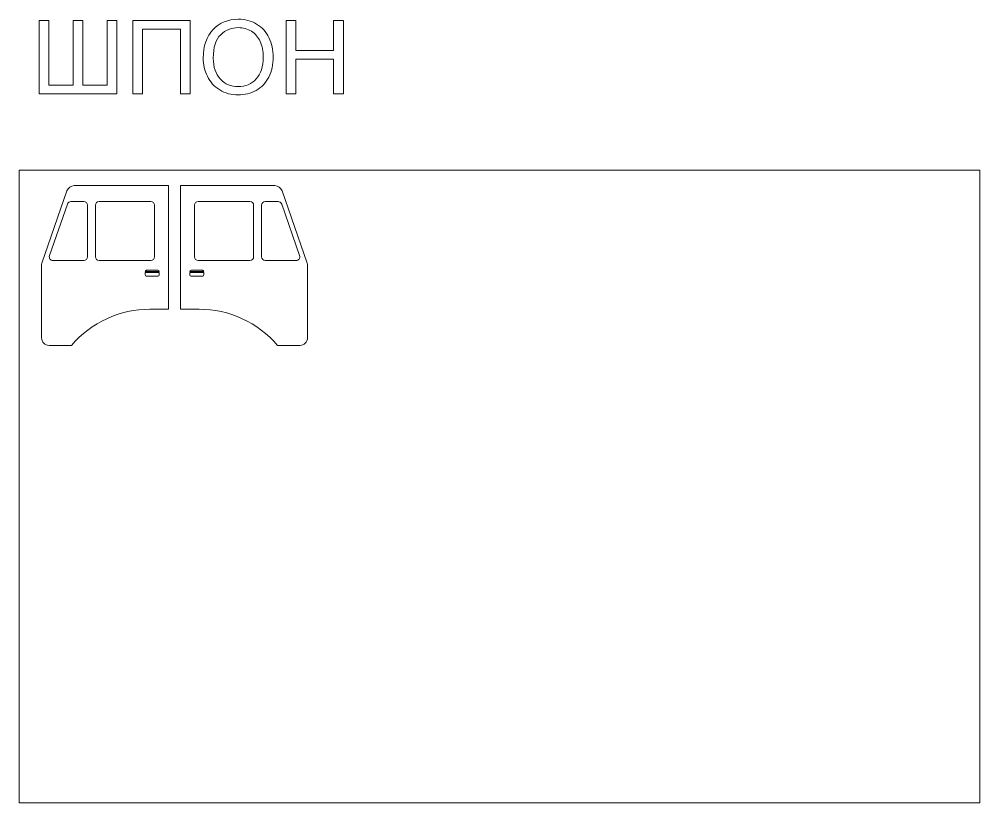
# Model space of a CAD drawing. Header units: centimetres. Extents: x -259 to 261, y 17 to 228.
# Drawn here: x 185.4 to 261.4, y 63.7 to 125.6 of the extents above; entities that cross this region are included whole.
import ezdxf

# ---------------------------------------------------------------- set-up
doc = ezdxf.new("R2010")
doc.units = ezdxf.units.CM
doc.header["$MEASUREMENT"] = 0
doc.layers.add('layer 1', color=7, linetype='Continuous')

msp = doc.modelspace()

# ---------------------------------------------------------------- linework, layer by layer
at = {"layer": 'layer 1', "color": 250, "lineweight": 9}
for points, knots in [([(186.97964, 125.49822), (186.97964, 125.49822), (187.748, 125.49822), (187.748, 125.49822), (187.748, 125.49822), (187.748, 125.49822), (187.748, 120.3866), (187.748, 120.3866), (187.748, 120.3866), (187.748, 120.3866), (189.66486, 120.3866), (189.66486, 120.3866), (189.66486, 120.3866), (189.66486, 120.3866), (189.66486, 125.49822), (189.66486, 125.49822), (189.66486, 125.49822), (189.66486, 125.49822), (190.43322, 125.49822), (190.43322, 125.49822), (190.43322, 125.49822), (190.43322, 125.49822), (190.43322, 120.3866), (190.43322, 120.3866), (190.43322, 120.3866), (190.43322, 120.3866), (192.35007, 120.3866), (192.35007, 120.3866), (192.35007, 120.3866), (192.35007, 120.3866), (192.35007, 125.49822), (192.35007, 125.49822), (192.35007, 125.49822), (192.35007, 125.49822), (193.11843, 125.49822), (193.11843, 125.49822), (193.11843, 125.49822), (193.11843, 125.49822), (193.11843, 119.70721), (193.11843, 119.70721), (193.11843, 119.70721), (193.11843, 119.70721), (186.97964, 119.70721), (186.97964, 119.70721), (186.97964, 119.70721), (186.97964, 119.70721), (186.97964, 125.49822), (186.97964, 125.49822)], [0, 0, 0, 0, 0.07692308, 0.07692308, 0.07692308, 0.07692308, 0.15384615, 0.15384615, 0.15384615, 0.15384615, 0.23076923, 0.23076923, 0.23076923, 0.23076923, 0.30769231, 0.30769231, 0.30769231, 0.30769231, 0.38461538, 0.38461538, 0.38461538, 0.38461538, 0.46153846, 0.46153846, 0.46153846, 0.46153846, 0.53846154, 0.53846154, 0.53846154, 0.53846154, 0.61538462, 0.61538462, 0.61538462, 0.61538462, 0.69230769, 0.69230769, 0.69230769, 0.69230769, 0.76923077, 0.76923077, 0.76923077, 0.76923077, 0.84615385, 0.84615385, 0.84615385, 0.84615385, 1, 1, 1, 1]), ([(194.3842, 125.49822), (194.3842, 125.49822), (198.92966, 125.49822), (198.92966, 125.49822), (198.92966, 125.49822), (198.92966, 125.49822), (198.92966, 119.70721), (198.92966, 119.70721), (198.92966, 119.70721), (198.92966, 119.70721), (198.1613, 119.70721), (198.1613, 119.70721), (198.1613, 119.70721), (198.1613, 119.70721), (198.1613, 124.81883), (198.1613, 124.81883), (198.1613, 124.81883), (198.1613, 124.81883), (195.15256, 124.81883), (195.15256, 124.81883), (195.15256, 124.81883), (195.15256, 124.81883), (195.15256, 119.70721), (195.15256, 119.70721), (195.15256, 119.70721), (195.15256, 119.70721), (194.3842, 119.70721), (194.3842, 119.70721), (194.3842, 119.70721), (194.3842, 119.70721), (194.3842, 125.49822), (194.3842, 125.49822)], [0, 0, 0, 0, 0.11111111, 0.11111111, 0.11111111, 0.11111111, 0.22222222, 0.22222222, 0.22222222, 0.22222222, 0.33333333, 0.33333333, 0.33333333, 0.33333333, 0.44444444, 0.44444444, 0.44444444, 0.44444444, 0.55555556, 0.55555556, 0.55555556, 0.55555556, 0.66666667, 0.66666667, 0.66666667, 0.66666667, 0.77777778, 0.77777778, 0.77777778, 0.77777778, 1, 1, 1, 1]), ([(199.95548, 122.52588), (199.95548, 123.48565), (200.2143, 124.23784), (200.73058, 124.78108), (200.73058, 124.78108), (201.24687, 125.32433), (201.91278, 125.59527), (202.72967, 125.59527), (202.72967, 125.59527), (203.26482, 125.59527), (203.74606, 125.46721), (204.17607, 125.21244), (204.17607, 125.21244), (204.60474, 124.95767), (204.9323, 124.6018), (205.15742, 124.14483), (205.15742, 124.14483), (205.38253, 123.6892), (205.49576, 123.17157), (205.49576, 122.59328), (205.49576, 122.59328), (205.49576, 122.0069), (205.37714, 121.48118), (205.13989, 121.01881), (205.13989, 121.01881), (204.90264, 120.5551), (204.56699, 120.20462), (204.13294, 119.96737), (204.13294, 119.96737), (203.69753, 119.72878), (203.22843, 119.61015), (202.72562, 119.61015), (202.72562, 119.61015), (202.17968, 119.61015), (201.69306, 119.74226), (201.26304, 120.00512), (201.26304, 120.00512), (200.83438, 120.26798), (200.50816, 120.62655), (200.28709, 121.08217), (200.28709, 121.08217), (200.06602, 121.53645), (199.95548, 122.01768), (199.95548, 122.52588)], [0, 0, 0, 0, 0.08333333, 0.08333333, 0.08333333, 0.08333333, 0.16666667, 0.16666667, 0.16666667, 0.16666667, 0.25, 0.25, 0.25, 0.25, 0.33333333, 0.33333333, 0.33333333, 0.33333333, 0.41666667, 0.41666667, 0.41666667, 0.41666667, 0.5, 0.5, 0.5, 0.5, 0.58333333, 0.58333333, 0.58333333, 0.58333333, 0.66666667, 0.66666667, 0.66666667, 0.66666667, 0.75, 0.75, 0.75, 0.75, 0.83333333, 0.83333333, 0.83333333, 0.83333333, 1, 1, 1, 1]), ([(206.51351, 119.70721), (206.51351, 119.70721), (206.51351, 125.49822), (206.51351, 125.49822), (206.51351, 125.49822), (206.51351, 125.49822), (207.28187, 125.49822), (207.28187, 125.49822), (207.28187, 125.49822), (207.28187, 125.49822), (207.28187, 123.11226), (207.28187, 123.11226), (207.28187, 123.11226), (207.28187, 123.11226), (210.27443, 123.11226), (210.27443, 123.11226), (210.27443, 123.11226), (210.27443, 123.11226), (210.27443, 125.49822), (210.27443, 125.49822), (210.27443, 125.49822), (210.27443, 125.49822), (211.04279, 125.49822), (211.04279, 125.49822), (211.04279, 125.49822), (211.04279, 125.49822), (211.04279, 119.70721), (211.04279, 119.70721), (211.04279, 119.70721), (211.04279, 119.70721), (210.27443, 119.70721), (210.27443, 119.70721), (210.27443, 119.70721), (210.27443, 119.70721), (210.27443, 122.43287), (210.27443, 122.43287), (210.27443, 122.43287), (210.27443, 122.43287), (207.28187, 122.43287), (207.28187, 122.43287), (207.28187, 122.43287), (207.28187, 122.43287), (207.28187, 119.70721), (207.28187, 119.70721), (207.28187, 119.70721), (207.28187, 119.70721), (206.51351, 119.70721), (206.51351, 119.70721)], [0, 0, 0, 0, 0.07692308, 0.07692308, 0.07692308, 0.07692308, 0.15384615, 0.15384615, 0.15384615, 0.15384615, 0.23076923, 0.23076923, 0.23076923, 0.23076923, 0.30769231, 0.30769231, 0.30769231, 0.30769231, 0.38461538, 0.38461538, 0.38461538, 0.38461538, 0.46153846, 0.46153846, 0.46153846, 0.46153846, 0.53846154, 0.53846154, 0.53846154, 0.53846154, 0.61538462, 0.61538462, 0.61538462, 0.61538462, 0.69230769, 0.69230769, 0.69230769, 0.69230769, 0.76923077, 0.76923077, 0.76923077, 0.76923077, 0.84615385, 0.84615385, 0.84615385, 0.84615385, 1, 1, 1, 1]), ([(200.74811, 122.5124), (200.74811, 121.81548), (200.93548, 121.26685), (201.31022, 120.86649), (201.31022, 120.86649), (201.68497, 120.46613), (202.15542, 120.26528), (202.72158, 120.26528), (202.72158, 120.26528), (203.29852, 120.26528), (203.77167, 120.46748), (204.14507, 120.87188), (204.14507, 120.87188), (204.51712, 121.27628), (204.70314, 121.85053), (204.70314, 122.59463), (204.70314, 122.59463), (204.70314, 123.06508), (204.62361, 123.47622), (204.46454, 123.8267), (204.46454, 123.8267), (204.30548, 124.17718), (204.07228, 124.44947), (203.76628, 124.64224), (203.76628, 124.64224), (203.45894, 124.835), (203.1152, 124.93206), (202.73371, 124.93206), (202.73371, 124.93206), (202.19182, 124.93206), (201.72541, 124.74603), (201.33449, 124.37399), (201.33449, 124.37399), (200.94357, 124.00194), (200.74811, 123.38186), (200.74811, 122.5124)], [0, 0, 0, 0, 0.1, 0.1, 0.1, 0.1, 0.2, 0.2, 0.2, 0.2, 0.3, 0.3, 0.3, 0.3, 0.4, 0.4, 0.4, 0.4, 0.5, 0.5, 0.5, 0.5, 0.6, 0.6, 0.6, 0.6, 0.7, 0.7, 0.7, 0.7, 0.8, 0.8, 0.8, 0.8, 1, 1, 1, 1])]:
    msp.add_open_spline(points, degree=3, knots=knots, dxfattribs=at)
at = {"layer": 'layer 1', "color": 250, "lineweight": 18}
msp.add_open_spline([(185.39522, 113.65134), (185.39522, 113.65134), (261.39522, 113.65134), (261.39522, 113.65134), (261.39522, 113.65134), (261.39522, 113.65134), (261.39522, 63.65135), (261.39522, 63.65135), (261.39522, 63.65135), (261.39522, 63.65135), (185.39522, 63.65135), (185.39522, 63.65135), (185.39522, 63.65135), (185.39522, 63.65135), (185.39522, 113.65134), (185.39522, 113.65134)], degree=3, knots=[0, 0, 0, 0, 0.2, 0.2, 0.2, 0.2, 0.4, 0.4, 0.4, 0.4, 0.6, 0.6, 0.6, 0.6, 1, 1, 1, 1], dxfattribs=at)
at = {"layer": 'layer 1', "lineweight": 9}
for points in [[(187.19375, 106.30962), (187.19375, 106.30962), (189.17487, 112.03431), (189.17487, 112.03431)], [(189.74188, 112.43809), (189.48614, 112.43809), (189.25851, 112.27599), (189.17487, 112.03431)], [(189.74188, 112.43809), (189.74188, 112.43809), (197.19735, 112.43809), (197.19735, 112.43809)], [(197.19735, 112.43809), (197.19735, 112.43809), (197.19735, 102.67072), (197.19735, 102.67072)], [(205.62288, 112.43809), (205.62288, 112.43809), (198.16741, 112.43809), (198.16741, 112.43809)], [(198.16741, 112.43809), (198.16741, 112.43809), (198.16741, 102.67072), (198.16741, 102.67072)], [(205.62288, 112.43809), (205.87862, 112.43809), (206.10625, 112.27599), (206.18989, 112.03431)], [(208.17101, 106.30962), (208.17101, 106.30962), (206.18989, 112.03431), (206.18989, 112.03431)], [(187.79241, 106.90417), (187.79241, 106.90417), (189.20408, 110.98485), (189.20408, 110.98485)], [(189.20408, 110.98485), (189.24487, 111.10266), (189.35584, 111.18169), (189.48049, 111.18169)], [(189.48049, 111.18169), (189.48049, 111.18169), (190.50071, 111.18169), (190.50071, 111.18169)], [(191.4218, 110.88913), (191.4218, 111.05074), (191.5528, 111.18169), (191.71431, 111.18169)], [(191.71431, 111.18169), (191.71431, 111.18169), (195.80941, 111.18169), (195.80941, 111.18169)], [(195.80941, 111.18169), (195.97087, 111.18169), (196.10187, 111.05074), (196.10187, 110.88913)], [(199.55535, 111.18169), (199.39389, 111.18169), (199.26289, 111.05074), (199.26289, 110.88913)], [(203.65045, 111.18169), (203.65045, 111.18169), (199.55535, 111.18169), (199.55535, 111.18169)], [(203.94296, 110.88913), (203.94296, 111.05074), (203.81196, 111.18169), (203.65045, 111.18169)], [(205.88427, 111.18169), (205.88427, 111.18169), (204.86405, 111.18169), (204.86405, 111.18169)], [(206.16068, 110.98485), (206.11989, 111.10266), (206.00892, 111.18169), (205.88427, 111.18169)], [(207.57235, 106.90417), (207.57235, 106.90417), (206.16068, 110.98485), (206.16068, 110.98485)], [(190.79317, 110.88913), (190.79317, 110.88913), (190.79317, 106.80859), (190.79317, 106.80859)], [(191.4218, 106.80859), (191.4218, 106.80859), (191.4218, 110.88913), (191.4218, 110.88913)], [(196.10187, 110.88913), (196.10187, 110.88913), (196.10187, 106.80859), (196.10187, 106.80859)], [(199.26289, 110.88913), (199.26289, 110.88913), (199.26289, 106.80859), (199.26289, 106.80859)], [(203.94296, 106.80859), (203.94296, 106.80859), (203.94296, 110.88913), (203.94296, 110.88913)], [(204.57159, 110.88913), (204.57159, 110.88913), (204.57159, 106.80859), (204.57159, 106.80859)], [(190.50071, 106.51608), (190.50071, 106.51608), (188.06884, 106.51608), (188.06884, 106.51608)], [(191.71431, 106.51608), (191.5528, 106.51608), (191.4218, 106.64698), (191.4218, 106.80859)], [(195.80941, 106.51608), (195.80941, 106.51608), (191.71431, 106.51608), (191.71431, 106.51608)], [(199.55535, 106.51608), (199.55535, 106.51608), (203.65045, 106.51608), (203.65045, 106.51608)], [(203.65045, 106.51608), (203.81196, 106.51608), (203.94296, 106.64698), (203.94296, 106.80859)], [(204.86405, 106.51608), (204.86405, 106.51608), (207.29592, 106.51608), (207.29592, 106.51608)], [(187.19375, 106.30962), (187.17191, 106.2465), (187.16075, 106.18018), (187.16075, 106.11339)], [(187.16075, 100.40875), (187.16075, 100.40875), (187.16075, 106.11339), (187.16075, 106.11339)], [(195.36811, 105.64823), (195.36811, 105.64823), (196.46811, 105.64823), (196.46811, 105.64823)], [(196.36811, 105.74823), (196.36811, 105.74823), (195.46811, 105.74823), (195.46811, 105.74823)], [(199.99665, 105.64823), (199.99665, 105.64823), (198.89665, 105.64823), (198.89665, 105.64823)], [(198.99665, 105.74823), (198.99665, 105.74823), (199.89665, 105.74823), (199.89665, 105.74823)], [(208.17101, 106.30962), (208.19285, 106.2465), (208.20401, 106.18018), (208.20401, 106.11339)], [(208.20401, 100.40875), (208.20401, 100.40875), (208.20401, 106.11339), (208.20401, 106.11339)], [(195.36811, 105.57672), (195.36811, 105.57672), (196.46811, 105.57672), (196.46811, 105.57672)], [(195.36811, 105.37672), (195.36811, 105.37672), (195.36811, 105.57672), (195.36811, 105.57672)], [(196.36811, 105.27672), (196.36811, 105.27672), (195.46811, 105.27672), (195.46811, 105.27672)], [(196.36811, 105.27672), (196.42334, 105.27672), (196.46811, 105.32149), (196.46811, 105.37672)], [(196.46811, 105.57672), (196.46811, 105.57672), (196.46811, 105.37672), (196.46811, 105.37672)], [(199.99665, 105.57672), (199.99665, 105.57672), (198.89665, 105.57672), (198.89665, 105.57672)], [(198.89665, 105.57672), (198.89665, 105.57672), (198.89665, 105.37672), (198.89665, 105.37672)], [(198.99665, 105.27672), (198.94142, 105.27672), (198.89665, 105.32149), (198.89665, 105.37672)], [(198.99665, 105.27672), (198.99665, 105.27672), (199.89665, 105.27672), (199.89665, 105.27672)], [(199.99665, 105.37672), (199.99665, 105.37672), (199.99665, 105.57672), (199.99665, 105.57672)], [(195.73888, 102.67072), (193.35209, 102.67072), (191.08519, 101.62473), (189.53632, 99.80875)], [(197.19735, 102.67072), (197.19735, 102.67072), (195.73888, 102.67072), (195.73888, 102.67072)], [(198.16741, 102.67072), (198.16741, 102.67072), (199.62588, 102.67072), (199.62588, 102.67072)], [(199.62588, 102.67072), (202.01267, 102.67072), (204.27957, 101.62473), (205.82844, 99.80875)], [(187.76075, 99.80875), (187.76075, 99.80875), (189.53632, 99.80875), (189.53632, 99.80875)], [(207.60401, 99.80875), (207.60401, 99.80875), (205.82844, 99.80875), (205.82844, 99.80875)]]:
    msp.add_open_spline(points, degree=3, dxfattribs=at)
for points in [[(190.50071, 111.18169), (190.5783, 111.18169), (190.65267, 111.15088), (190.70754, 111.09596), (190.70754, 111.09596), (190.76236, 111.04109), (190.79317, 110.96673), (190.79317, 110.88913)], [(204.86405, 111.18169), (204.78646, 111.18169), (204.71209, 111.15088), (204.65722, 111.09596), (204.65722, 111.09596), (204.6024, 111.04109), (204.57159, 110.96673), (204.57159, 110.88913)], [(188.06884, 106.51608), (187.97421, 106.51608), (187.88546, 106.56181), (187.83058, 106.63891), (187.83058, 106.63891), (187.77572, 106.71596), (187.7615, 106.81479), (187.79241, 106.90417)], [(190.79317, 106.80859), (190.79317, 106.73104), (190.76236, 106.65658), (190.70754, 106.60176), (190.70754, 106.60176), (190.65267, 106.54684), (190.5783, 106.51608), (190.50071, 106.51608)], [(196.10187, 106.80859), (196.10187, 106.73104), (196.07101, 106.65658), (196.01615, 106.60176), (196.01615, 106.60176), (195.96133, 106.54684), (195.88697, 106.51608), (195.80941, 106.51608)], [(199.26289, 106.80859), (199.26289, 106.73104), (199.29375, 106.65658), (199.34861, 106.60176), (199.34861, 106.60176), (199.40343, 106.54684), (199.47779, 106.51608), (199.55535, 106.51608)], [(204.57159, 106.80859), (204.57159, 106.73104), (204.6024, 106.65658), (204.65722, 106.60176), (204.65722, 106.60176), (204.71209, 106.54684), (204.78646, 106.51608), (204.86405, 106.51608)], [(207.29592, 106.51608), (207.39055, 106.51608), (207.4793, 106.56181), (207.53418, 106.63891), (207.53418, 106.63891), (207.58904, 106.71596), (207.60326, 106.81479), (207.57235, 106.90417)], [(195.46811, 105.74823), (195.44159, 105.74823), (195.41616, 105.73769), (195.3974, 105.71894), (195.3974, 105.71894), (195.37865, 105.70019), (195.36811, 105.67475), (195.36811, 105.64823)], [(196.46811, 105.64823), (196.46811, 105.67475), (196.45758, 105.70019), (196.43882, 105.71894), (196.43882, 105.71894), (196.42007, 105.73769), (196.39463, 105.74823), (196.36811, 105.74823)], [(198.89665, 105.64823), (198.89665, 105.67475), (198.90718, 105.70019), (198.92594, 105.71894), (198.92594, 105.71894), (198.94469, 105.73769), (198.97013, 105.74823), (198.99665, 105.74823)], [(199.89665, 105.74823), (199.92317, 105.74823), (199.9486, 105.73769), (199.96736, 105.71894), (199.96736, 105.71894), (199.98611, 105.70019), (199.99665, 105.67475), (199.99665, 105.64823)], [(195.36811, 105.37672), (195.36811, 105.3502), (195.37865, 105.32476), (195.3974, 105.30601), (195.3974, 105.30601), (195.41616, 105.28726), (195.44159, 105.27672), (195.46811, 105.27672)], [(199.99665, 105.37672), (199.99665, 105.3502), (199.98611, 105.32476), (199.96736, 105.30601), (199.96736, 105.30601), (199.9486, 105.28726), (199.92317, 105.27672), (199.89665, 105.27672)], [(187.16075, 100.40875), (187.16075, 100.24962), (187.22397, 100.097), (187.33649, 99.98448), (187.33649, 99.98448), (187.44901, 99.87196), (187.60162, 99.80875), (187.76075, 99.80875)], [(208.20401, 100.40875), (208.20401, 100.24962), (208.14079, 100.097), (208.02827, 99.98448), (208.02827, 99.98448), (207.91575, 99.87196), (207.76314, 99.80875), (207.60401, 99.80875)]]:
    msp.add_open_spline(points, degree=3, knots=[0, 0, 0, 0, 0.33333333, 0.33333333, 0.33333333, 0.33333333, 1, 1, 1, 1], dxfattribs=at)

doc.saveas('drawing.dxf')
